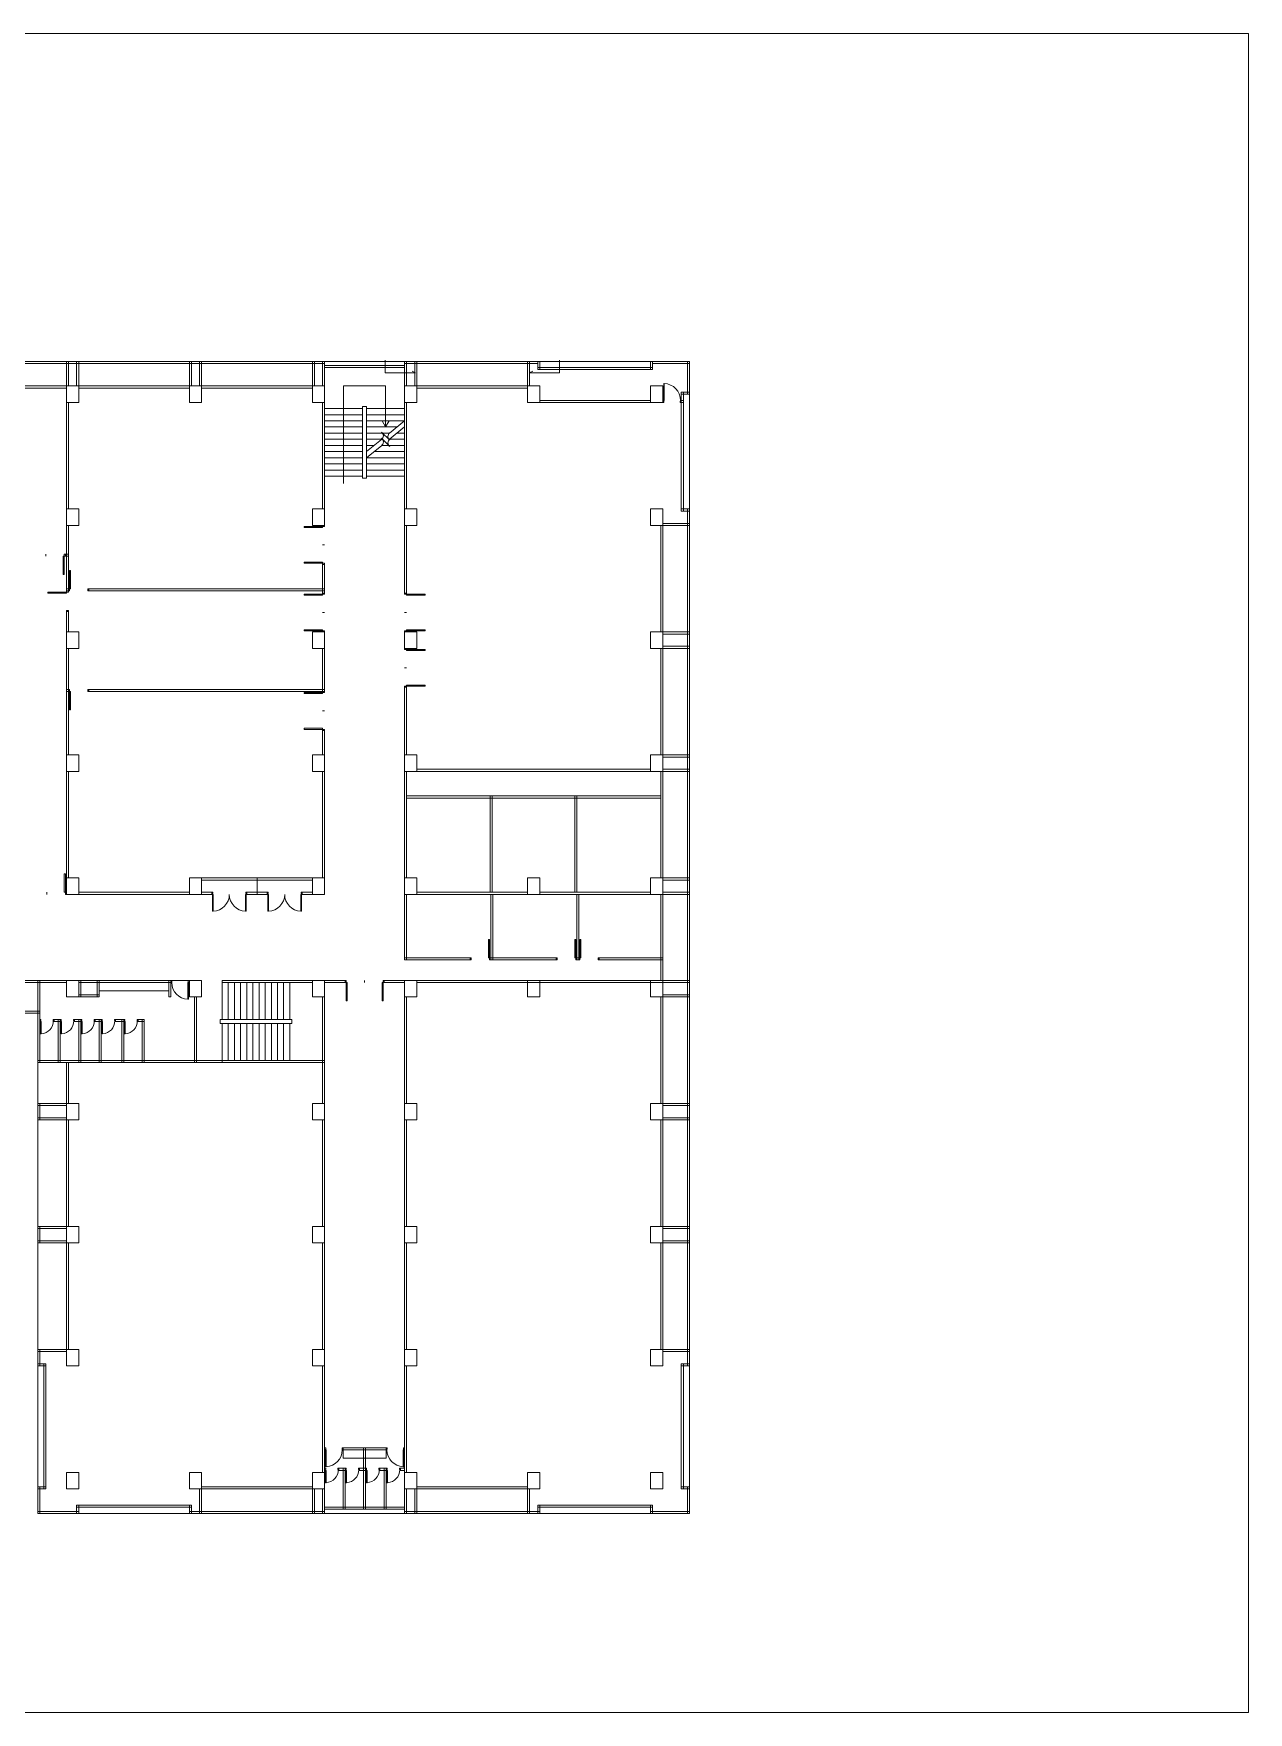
# Model space of a CAD drawing. Header units: metres. Extents: x 452 to 570, y 372 to 454.
# Drawn here: x 511.2 to 570.4, y 372.2 to 454.1 of the extents above; entities that cross this region are included whole.
import ezdxf

# ---------------------------------------------------------------- set-up
doc = ezdxf.new("R2010")
doc.units = ezdxf.units.M
doc.header["$MEASUREMENT"] = 0
doc.layers.add('BODR', color=13, linetype='Continuous')
doc.layers.add('DOOR', color=7, linetype='Continuous')

msp = doc.modelspace()

# ---------------------------------------------------------------- linework, layer by layer
at = {"color": 8, "linetype": 'ByBlock', "lineweight": 5}
for p, q in [((480.851, 438.06), (535.251, 438.06)), ((490.751, 437.96), (525.351, 437.96)), ((512.751, 438.06), (513.351, 438.06)), ((512.751, 436.86), (512.751, 438.06)), ((512.751, 437.96), (513.351, 437.96)), ((512.851, 436.86), (512.851, 438.06)), ((513.251, 436.86), (513.251, 438.06)), ((513.351, 436.86), (513.351, 438.06)), ((518.751, 438.06), (519.351, 438.06)), ((518.751, 436.86), (518.751, 438.06)), ((518.751, 437.96), (519.351, 437.96)), ((518.851, 436.86), (518.851, 438.06)), ((519.251, 436.86), (519.251, 438.06)), ((519.351, 436.86), (519.351, 438.06)), ((524.751, 438.06), (525.351, 438.06)), ((524.751, 436.86), (524.751, 438.06)), ((524.751, 437.96), (525.351, 437.96)), ((524.851, 436.86), (524.851, 438.06)), ((525.251, 436.86), (525.251, 438.06)), ((525.351, 436.86), (525.351, 438.06)), ((525.351, 437.86), (529.251, 437.86)), ((525.351, 437.76), (529.251, 437.76)), ((529.251, 438.06), (529.851, 438.06)), ((529.251, 436.86), (529.251, 438.06)), ((529.251, 437.96), (529.851, 437.96)), ((529.251, 437.96), (535.251, 437.96)), ((529.351, 436.86), (529.351, 438.06)), ((529.751, 436.86), (529.751, 438.06)), ((529.851, 436.86), (529.851, 438.06)), ((543.151, 438.06), (535.251, 438.06)), ((535.251, 436.86), (535.251, 438.06)), ((535.751, 437.96), (535.251, 437.96)), ((535.351, 436.86), (535.351, 438.06)), ((535.751, 437.66), (535.751, 438.06)), ((541.351, 437.76), (535.751, 437.76)), ((541.351, 437.66), (535.751, 437.66)), ((535.851, 437.66), (535.851, 438.06)), ((541.251, 437.66), (541.251, 438.06)), ((541.351, 437.66), (541.351, 438.06)), ((543.151, 437.96), (541.351, 437.96)), ((543.051, 438.06), (543.051, 436.46)), ((543.151, 438.06), (543.151, 430.06)), ((496.751, 436.86), (525.351, 436.86)), ((508.351, 436.76), (512.751, 436.76)), ((512.751, 436.06), (512.751, 436.86)), ((512.751, 436.86), (513.351, 436.86)), ((513.351, 436.86), (513.351, 436.06)), ((513.351, 436.76), (518.751, 436.76)), ((518.751, 436.06), (518.751, 436.86)), ((518.751, 436.86), (519.351, 436.86)), ((519.351, 436.86), (519.351, 436.06)), ((519.351, 436.76), (524.751, 436.76)), ((524.751, 436.06), (524.751, 436.86)), ((524.751, 436.86), (525.351, 436.86)), ((525.351, 436.86), (525.351, 436.06)), ((526.276, 432.102), (526.276, 436.86)), ((526.276, 436.86), (528.326, 436.86)), ((528.326, 434.86), (528.326, 436.86)), ((529.251, 436.86), (535.251, 436.86)), ((529.251, 436.06), (529.251, 436.86)), ((529.251, 436.86), (529.851, 436.86)), ((529.851, 436.86), (529.851, 436.06)), ((529.851, 436.76), (535.251, 436.76)), ((535.251, 436.06), (535.251, 436.86)), ((535.251, 436.86), (535.851, 436.86)), ((535.851, 436.86), (535.851, 436.06)), ((541.251, 436.06), (541.251, 436.86)), ((541.251, 436.86), (541.851, 436.86)), ((541.851, 436.86), (541.851, 436.06)), ((542.751, 436.56), (542.751, 430.76)), ((543.151, 436.56), (542.751, 436.56)), ((542.851, 436.56), (542.851, 430.76)), ((512.751, 430.86), (512.751, 436.06)), ((513.351, 436.06), (512.751, 436.06)), ((512.851, 430.86), (512.851, 436.06)), ((519.351, 436.06), (518.751, 436.06)), ((525.351, 436.06), (524.751, 436.06)), ((525.251, 430.86), (525.251, 436.06)), ((525.351, 430.86), (525.351, 436.06)), ((525.351, 435.76), (527.201, 435.76)), ((527.201, 435.86), (527.401, 435.86)), ((527.201, 432.36), (527.201, 435.86)), ((527.401, 432.36), (527.401, 435.86)), ((527.401, 435.76), (529.251, 435.76)), ((529.251, 436.06), (529.251, 430.86)), ((529.851, 436.06), (529.251, 436.06)), ((529.351, 436.06), (529.351, 430.86)), ((535.851, 436.06), (535.251, 436.06)), ((535.851, 436.16), (541.251, 436.16)), ((535.851, 436.06), (541.851, 436.06)), ((541.851, 436.06), (541.251, 436.06)), ((542.701, 436.06), (542.851, 436.06)), ((542.711, 436.16), (542.851, 436.16)), ((543.151, 436.46), (542.751, 436.46)), ((525.351, 435.46), (527.201, 435.46)), ((525.351, 435.16), (527.201, 435.16)), ((527.401, 435.46), (529.251, 435.46)), ((527.401, 435.16), (529.251, 435.16)), ((528.326, 434.86), (528.154, 435.16)), ((528.326, 434.86), (528.499, 435.16)), ((529.251, 435.16), (528.515, 434.562)), ((525.351, 434.86), (527.201, 434.86)), ((525.351, 434.56), (527.201, 434.56)), ((525.351, 434.26), (527.201, 434.26)), ((527.401, 434.86), (528.881, 434.86)), ((527.401, 434.56), (528.512, 434.56)), ((527.401, 434.26), (528.141, 434.26)), ((528.126, 434.247), (527.401, 433.66)), ((528.126, 434.61), (528.526, 434.21)), ((528.126, 434.61), (528.526, 434.21)), ((528.126, 434.31), (528.526, 433.91)), ((528.126, 434.31), (528.526, 433.91)), ((528.512, 434.26), (529.251, 434.26)), ((529.251, 434.86), (528.515, 434.262)), ((528.881, 434.56), (529.251, 434.56)), ((525.351, 433.96), (527.201, 433.96)), ((525.351, 433.66), (527.201, 433.66)), ((525.351, 433.36), (527.201, 433.36)), ((527.401, 433.96), (527.771, 433.96)), ((528.139, 433.957), (527.401, 433.36)), ((527.401, 433.36), (529.251, 433.36)), ((527.771, 433.66), (529.251, 433.66)), ((528.141, 433.96), (529.251, 433.96)), ((525.351, 433.06), (527.201, 433.06)), ((525.351, 432.76), (527.201, 432.76)), ((525.351, 432.46), (527.201, 432.46)), ((527.401, 433.06), (529.251, 433.06)), ((527.401, 432.76), (529.251, 432.76)), ((527.401, 432.46), (529.251, 432.46)), ((527.201, 432.36), (527.401, 432.36)), ((512.751, 430.06), (512.751, 430.86)), ((512.751, 430.86), (513.351, 430.86)), ((513.351, 430.86), (513.351, 430.06)), ((524.751, 430.06), (524.751, 430.86)), ((524.751, 430.86), (525.351, 430.86)), ((525.351, 430.86), (525.351, 430.06)), ((529.251, 430.06), (529.251, 430.86)), ((529.251, 430.86), (529.851, 430.86)), ((529.851, 430.86), (529.851, 430.06)), ((541.251, 430.06), (541.251, 430.86)), ((541.251, 430.86), (541.851, 430.86)), ((541.851, 430.86), (541.851, 430.06)), ((542.751, 430.86), (543.151, 430.86)), ((543.051, 430.86), (543.051, 430.06)), ((512.751, 426.81), (512.751, 430.06)), ((513.351, 430.06), (512.751, 430.06)), ((512.851, 426.81), (512.851, 430.06)), ((525.251, 430.01), (524.351, 430.01)), ((524.351, 430.01), (524.351, 429.96)), ((525.351, 430.06), (524.751, 430.06)), ((525.251, 430.01), (525.251, 430.06)), ((525.251, 429.96), (525.251, 430.01)), ((525.351, 430.01), (525.351, 430.06)), ((529.251, 430.06), (529.251, 426.71)), ((529.851, 430.06), (529.251, 430.06)), ((529.351, 430.06), (529.351, 426.71)), ((541.851, 430.06), (541.251, 430.06)), ((541.751, 430.06), (541.751, 424.86)), ((541.851, 430.16), (543.151, 430.16)), ((541.851, 430.06), (541.851, 412.06)), ((541.851, 430.06), (543.151, 430.06)), ((542.751, 430.76), (543.151, 430.76)), ((543.051, 389.86), (543.051, 430.16)), ((543.151, 389.86), (543.151, 430.16)), ((524.351, 429.96), (525.251, 429.96)), ((511.751, 428.66), (511.751, 428.56)), ((512.601, 427.66), (512.601, 428.56)), ((512.601, 428.56), (512.651, 428.56)), ((512.651, 428.66), (512.851, 428.66)), ((512.651, 428.56), (512.851, 428.56)), ((512.651, 428.56), (512.651, 427.66)), ((525.351, 429.11), (525.251, 429.11)), ((512.651, 427.66), (512.601, 427.66)), ((512.901, 426.96), (512.901, 427.86)), ((512.901, 427.86), (512.951, 427.86)), ((512.951, 427.86), (512.951, 426.96)), ((524.351, 428.21), (524.351, 428.26)), ((524.351, 428.26), (525.251, 428.26)), ((525.251, 428.21), (524.351, 428.21)), ((525.251, 428.26), (525.251, 428.21)), ((525.251, 426.71), (525.251, 428.21)), ((525.351, 426.71), (525.351, 428.21)), ((512.751, 426.81), (511.851, 426.81)), ((511.851, 426.81), (511.851, 426.76)), ((511.851, 426.76), (512.751, 426.76)), ((512.751, 426.96), (512.901, 426.96)), ((512.751, 426.86), (512.901, 426.86)), ((512.751, 426.76), (512.751, 426.81)), ((512.951, 426.96), (512.901, 426.96)), ((513.801, 426.96), (525.351, 426.96)), ((513.801, 426.86), (513.801, 426.96)), ((513.801, 426.86), (525.351, 426.86)), ((525.251, 426.71), (524.351, 426.71)), ((524.351, 426.71), (524.351, 426.66)), ((525.251, 426.66), (525.251, 426.71)), ((529.351, 426.71), (530.251, 426.71)), ((529.351, 426.66), (529.351, 426.71)), ((530.251, 426.71), (530.251, 426.66)), ((512.751, 424.86), (512.751, 425.91)), ((512.851, 425.91), (512.751, 425.91)), ((512.851, 424.86), (512.851, 425.91)), ((524.351, 426.66), (525.251, 426.66)), ((530.251, 426.66), (529.351, 426.66)), ((525.351, 425.81), (525.251, 425.81)), ((529.251, 425.81), (529.351, 425.81)), ((512.751, 424.06), (512.751, 424.86)), ((512.751, 424.86), (513.351, 424.86)), ((513.351, 424.86), (513.351, 424.06)), ((524.351, 424.91), (524.351, 424.96)), ((524.351, 424.96), (525.251, 424.96)), ((525.251, 424.91), (524.351, 424.91)), ((524.751, 424.06), (524.751, 424.86)), ((524.751, 424.86), (525.351, 424.86)), ((525.251, 424.96), (525.251, 424.91)), ((525.251, 424.86), (525.251, 424.91)), ((525.351, 424.86), (525.351, 424.91)), ((525.351, 424.86), (525.351, 424.06)), ((529.251, 424.91), (529.251, 424.86)), ((529.251, 424.06), (529.251, 424.86)), ((529.251, 424.86), (529.851, 424.86)), ((530.251, 424.96), (529.351, 424.96)), ((529.351, 424.96), (529.351, 424.91)), ((529.351, 424.91), (529.351, 424.86)), ((529.351, 424.91), (530.251, 424.91)), ((529.851, 424.86), (529.851, 424.06)), ((530.251, 424.91), (530.251, 424.96)), ((541.251, 424.06), (541.251, 424.86)), ((541.251, 424.86), (541.851, 424.86)), ((541.751, 424.86), (543.151, 424.86)), ((541.851, 424.86), (541.851, 424.06)), ((541.851, 424.76), (543.151, 424.76)), ((543.051, 424.86), (543.051, 424.06)), ((543.151, 424.86), (543.151, 424.06)), ((512.751, 418.86), (512.751, 424.06)), ((513.351, 424.06), (512.751, 424.06)), ((512.851, 418.86), (512.851, 424.06)), ((525.351, 424.06), (524.751, 424.06)), ((525.251, 421.91), (525.251, 424.06)), ((525.351, 421.91), (525.351, 424.06)), ((529.251, 424.06), (529.251, 424.01)), ((529.851, 424.06), (529.251, 424.06)), ((529.351, 424.06), (529.351, 424.01)), ((529.351, 424.01), (530.251, 424.01)), ((529.351, 423.96), (529.351, 424.01)), ((530.251, 423.96), (529.351, 423.96)), ((530.251, 424.01), (530.251, 423.96)), ((541.851, 424.06), (541.251, 424.06)), ((541.751, 424.06), (541.751, 418.86)), ((541.751, 424.06), (543.151, 424.06)), ((541.851, 424.16), (543.151, 424.16)), ((529.251, 423.11), (529.351, 423.11)), ((512.901, 422.06), (512.751, 422.06)), ((512.901, 421.96), (512.751, 421.96)), ((512.901, 421.96), (512.901, 421.06)), ((512.951, 421.96), (512.901, 421.96)), ((512.951, 421.06), (512.951, 421.96)), ((525.351, 422.06), (513.801, 422.06)), ((513.801, 422.06), (513.801, 421.96)), ((525.351, 421.96), (513.801, 421.96)), ((525.251, 421.91), (524.351, 421.91)), ((524.351, 421.91), (524.351, 421.86)), ((524.351, 421.86), (525.251, 421.86)), ((525.251, 421.86), (525.251, 421.91)), ((529.251, 422.21), (529.251, 418.86)), ((530.251, 422.26), (529.351, 422.26)), ((529.351, 422.26), (529.351, 422.21)), ((529.351, 422.21), (529.351, 418.86)), ((529.351, 422.21), (530.251, 422.21)), ((530.251, 422.21), (530.251, 422.26)), ((512.901, 421.06), (512.951, 421.06)), ((525.351, 421.01), (525.251, 421.01)), ((524.351, 420.11), (524.351, 420.16)), ((524.351, 420.16), (525.251, 420.16)), ((525.251, 420.16), (525.251, 420.11)), ((525.251, 420.11), (524.351, 420.11)), ((525.251, 418.86), (525.251, 420.11)), ((525.351, 418.86), (525.351, 420.11)), ((512.751, 418.06), (512.751, 418.86)), ((512.751, 418.86), (513.351, 418.86)), ((513.351, 418.86), (513.351, 418.06)), ((524.751, 418.06), (524.751, 418.86)), ((524.751, 418.86), (525.351, 418.86)), ((525.351, 418.86), (525.351, 418.06)), ((529.251, 418.06), (529.251, 418.86)), ((529.251, 418.86), (529.851, 418.86)), ((529.851, 418.86), (529.851, 418.06)), ((541.251, 418.06), (541.251, 418.86)), ((541.251, 418.86), (541.851, 418.86)), ((541.751, 418.86), (543.151, 418.86)), ((541.851, 418.86), (541.851, 418.06)), ((541.851, 418.76), (543.151, 418.76)), ((543.051, 418.86), (543.051, 418.06)), ((543.151, 418.86), (543.151, 418.06)), ((512.751, 412.86), (512.751, 418.06)), ((513.351, 418.06), (512.751, 418.06)), ((512.851, 412.86), (512.851, 418.06)), ((525.351, 418.06), (524.751, 418.06)), ((525.251, 412.86), (525.251, 418.06)), ((525.351, 412.86), (525.351, 418.06)), ((529.251, 418.06), (529.251, 412.86)), ((529.851, 418.06), (529.251, 418.06)), ((529.351, 418.06), (529.351, 412.86)), ((541.851, 418.06), (541.251, 418.06)), ((541.751, 418.06), (541.751, 412.86)), ((541.751, 418.06), (543.151, 418.06)), ((541.851, 418.16), (543.151, 418.16)), ((533.431, 416.86), (533.431, 412.16)), ((533.531, 416.86), (533.531, 412.16)), ((537.561, 416.86), (537.561, 412.16)), ((537.661, 416.86), (537.661, 412.16)), ((512.701, 413.06), (512.651, 413.06)), ((512.651, 413.06), (512.651, 412.16)), ((512.701, 412.16), (512.701, 413.06)), ((512.751, 412.06), (512.751, 412.86)), ((512.751, 412.86), (513.351, 412.86)), ((513.351, 412.86), (513.351, 412.06)), ((525.351, 412.86), (518.751, 412.86)), ((518.751, 412.06), (518.751, 412.86)), ((518.751, 412.86), (519.351, 412.86)), ((519.351, 412.86), (519.351, 412.06)), ((522.051, 412.86), (522.051, 412.06)), ((524.751, 412.06), (524.751, 412.86)), ((524.751, 412.86), (525.351, 412.86)), ((525.351, 412.86), (525.351, 412.06)), ((529.251, 412.06), (529.251, 412.86)), ((529.251, 412.86), (529.851, 412.86)), ((529.851, 412.86), (529.851, 412.06)), ((535.251, 412.06), (535.251, 412.86)), ((535.251, 412.86), (535.851, 412.86)), ((535.851, 412.86), (535.851, 412.06)), ((541.251, 412.06), (541.251, 412.86)), ((541.251, 412.86), (541.851, 412.86)), ((541.751, 412.86), (543.151, 412.86)), ((541.851, 412.86), (541.851, 412.06)), ((543.051, 412.86), (543.051, 412.06)), ((543.151, 412.86), (543.151, 412.06)), ((511.801, 412.06), (511.801, 412.16)), ((512.651, 412.16), (512.701, 412.16)), ((512.751, 412.16), (512.701, 412.16)), ((512.751, 412.06), (512.701, 412.06)), ((513.351, 412.06), (512.751, 412.06)), ((518.751, 412.16), (513.351, 412.16)), ((518.751, 412.06), (513.351, 412.06)), ((518.751, 412.06), (519.881, 412.06)), ((519.351, 412.06), (518.751, 412.06)), ((524.751, 412.76), (519.351, 412.76)), ((519.351, 412.16), (519.891, 412.16)), ((521.511, 412.16), (522.591, 412.16)), ((521.521, 412.06), (522.581, 412.06)), ((524.211, 412.16), (524.751, 412.16)), ((524.221, 412.06), (525.351, 412.06)), ((525.351, 412.06), (524.751, 412.06)), ((529.251, 412.06), (541.851, 412.06)), ((529.251, 412.06), (529.251, 408.86)), ((529.851, 412.06), (529.251, 412.06)), ((529.351, 412.06), (529.351, 408.86)), ((529.851, 412.16), (535.251, 412.16)), ((533.451, 408.86), (533.451, 412.06)), ((533.551, 408.86), (533.551, 412.06)), ((535.851, 412.06), (535.251, 412.06)), ((535.851, 412.16), (541.251, 412.16)), ((537.651, 408.86), (537.651, 412.06)), ((537.751, 408.86), (537.751, 412.06)), ((541.851, 412.06), (541.251, 412.06)), ((541.751, 407.86), (541.751, 412.06)), ((541.751, 412.06), (543.151, 412.06)), ((541.851, 412.76), (543.151, 412.76)), ((541.851, 412.16), (543.151, 412.16)), ((541.851, 407.86), (541.851, 412.06)), ((533.401, 409.86), (533.351, 409.86)), ((533.351, 409.86), (533.351, 408.96)), ((533.401, 408.96), (533.401, 409.86)), ((537.601, 409.86), (537.551, 409.86)), ((537.551, 409.86), (537.551, 408.96)), ((537.601, 408.96), (537.601, 409.86)), ((537.801, 408.96), (537.801, 409.86)), ((537.801, 409.86), (537.851, 409.86)), ((537.851, 409.86), (537.851, 408.96)), ((529.251, 408.96), (532.501, 408.96)), ((529.251, 408.86), (532.501, 408.86)), ((532.501, 408.86), (532.501, 408.96)), ((533.351, 408.96), (533.401, 408.96)), ((533.401, 408.96), (536.701, 408.96)), ((533.401, 408.86), (536.701, 408.86)), ((536.701, 408.86), (536.701, 408.96)), ((537.551, 408.96), (537.601, 408.96)), ((537.601, 408.96), (537.801, 408.96)), ((537.601, 408.86), (537.801, 408.86)), ((537.851, 408.96), (537.801, 408.96)), ((538.701, 408.96), (541.851, 408.96)), ((538.701, 408.86), (538.701, 408.96)), ((538.701, 408.86), (541.851, 408.86)), ((512.751, 407.86), (508.351, 407.86)), ((512.751, 407.76), (508.351, 407.76)), ((511.351, 403.86), (511.351, 407.86)), ((511.451, 403.86), (511.451, 407.86)), ((512.751, 407.06), (512.751, 407.86)), ((512.751, 407.86), (513.351, 407.86)), ((513.351, 407.06), (512.751, 407.06)), ((513.351, 407.06), (513.351, 407.86)), ((513.351, 407.86), (518.681, 407.86)), ((513.351, 407.86), (513.351, 407.06)), ((513.351, 407.76), (517.891, 407.76)), ((514.351, 407.16), (513.351, 407.16)), ((513.351, 407.06), (514.351, 407.06)), ((513.451, 407.06), (513.451, 407.86)), ((514.251, 407.86), (514.251, 407.06)), ((514.351, 407.86), (514.351, 407.06)), ((514.351, 407.36), (517.751, 407.36)), ((517.751, 407.06), (517.751, 407.86)), ((517.851, 407.06), (517.751, 407.06)), ((517.851, 407.76), (517.851, 407.06)), ((518.701, 407.86), (519.351, 407.86)), ((518.711, 407.76), (518.751, 407.76)), ((518.751, 407.06), (518.751, 407.86)), ((518.751, 407.86), (519.351, 407.86)), ((519.351, 407.06), (518.751, 407.06)), ((519.001, 407.06), (519.001, 403.86)), ((519.101, 407.06), (519.101, 403.86)), ((519.351, 407.86), (519.351, 407.06)), ((520.351, 407.86), (526.351, 407.86)), ((520.351, 405.96), (520.351, 407.86)), ((520.351, 407.76), (524.751, 407.76)), ((520.651, 405.96), (520.651, 407.76)), ((520.951, 405.96), (520.951, 407.76)), ((521.251, 405.96), (521.251, 407.76)), ((521.551, 405.96), (521.551, 407.76)), ((521.851, 405.96), (521.851, 407.76)), ((522.151, 405.96), (522.151, 407.76)), ((522.451, 405.96), (522.451, 407.76)), ((522.751, 405.96), (522.751, 407.76)), ((523.051, 405.96), (523.051, 407.76)), ((523.351, 405.96), (523.351, 407.76)), ((523.651, 405.96), (523.651, 407.76)), ((524.751, 407.06), (524.751, 407.86)), ((524.751, 407.86), (525.351, 407.86)), ((525.351, 407.06), (524.751, 407.06)), ((525.251, 401.86), (525.251, 407.06)), ((525.351, 401.86), (525.351, 407.86)), ((525.351, 407.86), (525.351, 407.06)), ((525.351, 407.76), (526.351, 407.76)), ((526.401, 407.76), (526.401, 406.86)), ((526.451, 407.76), (526.401, 407.76)), ((526.451, 406.86), (526.451, 407.76)), ((527.301, 407.76), (527.301, 407.86)), ((527.301, 407.86), (527.301, 407.76)), ((528.151, 406.86), (528.151, 407.76)), ((528.151, 407.76), (528.201, 407.76)), ((528.201, 407.76), (528.201, 406.86)), ((528.251, 407.86), (541.851, 407.86)), ((528.251, 407.76), (529.251, 407.76)), ((529.251, 407.06), (529.251, 407.86)), ((529.251, 407.86), (529.851, 407.86)), ((529.251, 407.06), (529.251, 401.86)), ((529.851, 407.06), (529.251, 407.06)), ((529.351, 407.06), (529.351, 401.86)), ((529.851, 407.86), (529.851, 407.06)), ((529.851, 407.76), (541.851, 407.76)), ((535.251, 407.06), (535.251, 407.86)), ((535.251, 407.86), (535.851, 407.86)), ((535.851, 407.06), (535.251, 407.06)), ((535.851, 407.86), (535.851, 407.06)), ((541.251, 407.06), (541.251, 407.86)), ((541.251, 407.86), (541.851, 407.86)), ((541.851, 407.06), (541.251, 407.06)), ((541.751, 407.86), (543.151, 407.86)), ((541.751, 407.06), (541.751, 401.86)), ((541.751, 407.06), (543.151, 407.06)), ((541.851, 407.86), (541.851, 389.06)), ((541.851, 407.86), (541.851, 407.06)), ((541.851, 407.76), (543.151, 407.76)), ((541.851, 407.16), (543.151, 407.16)), ((543.051, 407.86), (543.051, 407.06)), ((543.151, 407.86), (543.151, 407.06)), ((511.451, 406.36), (504.651, 406.36)), ((511.451, 406.26), (504.651, 406.26)), ((526.401, 406.86), (526.451, 406.86)), ((528.201, 406.86), (528.151, 406.86)), ((511.451, 403.86), (511.451, 405.96)), ((512.101, 405.96), (512.501, 405.96)), ((512.111, 405.86), (512.491, 405.86)), ((512.351, 405.96), (512.501, 405.96)), ((512.351, 403.86), (512.351, 405.96)), ((512.351, 405.86), (512.491, 405.86)), ((512.451, 403.86), (512.451, 405.96)), ((513.101, 405.96), (513.501, 405.96)), ((513.111, 405.86), (513.491, 405.86)), ((513.351, 405.96), (513.501, 405.96)), ((513.351, 403.86), (513.351, 405.96)), ((513.351, 405.86), (513.491, 405.86)), ((513.451, 403.86), (513.451, 405.96)), ((514.101, 405.96), (514.501, 405.96)), ((514.111, 405.86), (514.491, 405.86)), ((514.351, 405.96), (514.351, 403.86)), ((514.451, 405.96), (514.451, 403.86)), ((515.101, 405.96), (515.601, 405.96)), ((515.111, 405.86), (515.591, 405.86)), ((515.451, 405.96), (515.451, 403.86)), ((515.551, 405.96), (515.551, 403.86)), ((516.201, 405.96), (516.551, 405.96)), ((516.211, 405.86), (516.551, 405.86)), ((516.451, 405.96), (516.451, 403.86)), ((516.551, 405.96), (516.551, 403.86)), ((520.251, 405.76), (520.251, 405.96)), ((523.751, 405.96), (520.251, 405.96)), ((523.751, 405.76), (520.251, 405.76)), ((520.351, 403.86), (520.351, 405.76)), ((520.651, 403.96), (520.651, 405.76)), ((520.951, 403.96), (520.951, 405.76)), ((521.251, 403.96), (521.251, 405.76)), ((521.551, 403.96), (521.551, 405.76)), ((521.851, 403.96), (521.851, 405.76)), ((522.151, 403.96), (522.151, 405.76)), ((522.451, 403.96), (522.451, 405.76)), ((522.751, 403.96), (522.751, 405.76)), ((523.051, 403.96), (523.051, 405.76)), ((523.351, 403.96), (523.351, 405.76)), ((523.651, 403.96), (523.651, 405.76)), ((523.751, 405.76), (523.751, 405.96)), ((511.351, 403.96), (512.751, 403.96)), ((511.351, 403.86), (512.751, 403.86)), ((511.351, 389.86), (511.351, 403.86)), ((512.751, 403.96), (525.351, 403.96)), ((512.751, 403.86), (525.351, 403.86)), ((512.751, 389.86), (512.751, 403.86)), ((512.851, 401.86), (512.851, 403.86)), ((512.751, 401.86), (511.351, 401.86)), ((511.351, 401.06), (511.351, 401.86)), ((511.351, 401.76), (512.751, 401.76)), ((511.451, 401.06), (511.451, 401.86)), ((512.751, 401.06), (512.751, 401.86)), ((512.751, 401.86), (513.351, 401.86)), ((513.351, 401.86), (513.351, 401.06)), ((524.751, 401.06), (524.751, 401.86)), ((524.751, 401.86), (525.351, 401.86)), ((525.351, 401.86), (525.351, 401.06)), ((529.251, 401.06), (529.251, 401.86)), ((529.251, 401.86), (529.851, 401.86)), ((529.851, 401.86), (529.851, 401.06)), ((541.251, 401.06), (541.251, 401.86)), ((541.251, 401.86), (541.851, 401.86)), ((541.751, 401.86), (543.151, 401.86)), ((541.851, 401.86), (541.851, 401.06)), ((541.851, 401.76), (543.151, 401.76)), ((543.051, 401.86), (543.051, 401.06)), ((543.151, 401.86), (543.151, 401.06)), ((512.751, 401.16), (511.351, 401.16)), ((512.751, 401.06), (511.351, 401.06)), ((513.351, 401.06), (512.751, 401.06)), ((512.851, 395.86), (512.851, 401.06)), ((525.351, 401.06), (524.751, 401.06)), ((525.251, 401.06), (525.251, 395.86)), ((525.351, 401.06), (525.351, 395.86)), ((529.251, 401.06), (529.251, 395.86)), ((529.851, 401.06), (529.251, 401.06)), ((529.351, 401.06), (529.351, 395.86)), ((541.851, 401.06), (541.251, 401.06)), ((541.751, 401.06), (541.751, 395.86)), ((541.751, 401.06), (543.151, 401.06)), ((541.851, 401.16), (543.151, 401.16)), ((512.751, 395.86), (511.351, 395.86)), ((511.351, 395.06), (511.351, 395.86)), ((511.351, 395.76), (512.751, 395.76)), ((511.451, 395.06), (511.451, 395.86)), ((512.751, 395.06), (512.751, 395.86)), ((512.751, 395.86), (513.351, 395.86)), ((513.351, 395.86), (513.351, 395.06)), ((524.751, 395.06), (524.751, 395.86)), ((524.751, 395.86), (525.351, 395.86)), ((525.351, 395.86), (525.351, 395.06)), ((529.251, 395.06), (529.251, 395.86)), ((529.251, 395.86), (529.851, 395.86)), ((529.851, 395.86), (529.851, 395.06)), ((541.251, 395.06), (541.251, 395.86)), ((541.251, 395.86), (541.851, 395.86)), ((541.751, 395.86), (543.151, 395.86)), ((541.851, 395.86), (541.851, 395.06)), ((541.851, 395.76), (543.151, 395.76)), ((543.051, 395.86), (543.051, 395.06)), ((543.151, 395.86), (543.151, 395.06)), ((512.751, 395.16), (511.351, 395.16)), ((512.751, 395.06), (511.351, 395.06)), ((513.351, 395.06), (512.751, 395.06)), ((512.851, 389.86), (512.851, 395.06)), ((525.351, 395.06), (524.751, 395.06)), ((525.251, 395.06), (525.251, 389.86)), ((525.351, 395.06), (525.351, 389.86)), ((529.251, 395.06), (529.251, 389.86)), ((529.851, 395.06), (529.251, 395.06)), ((529.351, 395.06), (529.351, 389.86)), ((541.851, 395.06), (541.251, 395.06)), ((541.751, 395.06), (541.751, 389.86)), ((541.751, 395.06), (543.151, 395.06)), ((541.851, 395.16), (543.151, 395.16)), ((541.851, 395.06), (543.151, 395.06)), ((511.351, 389.86), (511.351, 381.86)), ((511.351, 389.86), (512.951, 389.86)), ((511.451, 389.86), (511.451, 389.06)), ((512.751, 389.06), (512.751, 389.86)), ((512.751, 389.86), (513.351, 389.86)), ((513.351, 389.86), (513.351, 389.06)), ((524.751, 389.06), (524.751, 389.86)), ((524.751, 389.86), (525.351, 389.86)), ((525.351, 389.86), (525.351, 389.06)), ((529.251, 389.06), (529.251, 389.86)), ((529.251, 389.86), (529.851, 389.86)), ((529.851, 389.86), (529.851, 389.06)), ((541.251, 389.06), (541.251, 389.86)), ((541.251, 389.86), (541.851, 389.86)), ((543.151, 389.86), (541.851, 389.86)), ((541.851, 389.86), (541.851, 389.06)), ((543.051, 389.86), (543.051, 389.06)), ((543.151, 389.86), (543.151, 381.86)), ((511.351, 389.76), (512.751, 389.76)), ((511.751, 389.16), (511.351, 389.16)), ((511.751, 389.06), (511.351, 389.06)), ((511.651, 389.16), (511.651, 383.06)), ((511.751, 389.16), (511.751, 383.06)), ((513.351, 389.06), (512.751, 389.06)), ((525.351, 389.06), (524.751, 389.06)), ((525.251, 389.06), (525.251, 383.86)), ((525.351, 389.06), (525.351, 383.86)), ((529.251, 389.06), (529.251, 383.86)), ((529.851, 389.06), (529.251, 389.06)), ((529.351, 389.06), (529.351, 383.86)), ((541.851, 389.06), (541.251, 389.06)), ((543.151, 389.76), (541.851, 389.76)), ((542.751, 389.16), (542.751, 383.06)), ((542.751, 389.16), (543.151, 389.16)), ((542.751, 389.06), (543.151, 389.06)), ((542.851, 389.16), (542.851, 383.06)), ((528.401, 385.06), (526.201, 385.06)), ((528.391, 384.96), (526.211, 384.96)), ((526.251, 385.06), (526.251, 384.56)), ((527.251, 385.06), (527.251, 382.06)), ((527.351, 385.06), (527.351, 382.06)), ((528.351, 385.06), (528.351, 384.56)), ((528.351, 384.56), (526.251, 384.56)), ((512.751, 383.06), (512.751, 383.86)), ((512.751, 383.86), (513.351, 383.86)), ((513.351, 383.86), (513.351, 383.06)), ((518.751, 383.06), (518.751, 383.86)), ((518.751, 383.86), (519.351, 383.86)), ((519.351, 383.86), (519.351, 383.06)), ((524.751, 383.06), (524.751, 383.86)), ((524.751, 383.86), (525.351, 383.86)), ((525.351, 383.86), (525.351, 383.06)), ((526.401, 384.06), (526.001, 384.06)), ((526.391, 383.96), (526.011, 383.96)), ((526.251, 382.06), (526.251, 384.06)), ((526.351, 382.06), (526.351, 384.06)), ((527.401, 384.06), (527.001, 384.06)), ((527.391, 383.96), (527.011, 383.96)), ((528.401, 384.06), (528.001, 384.06)), ((528.391, 383.96), (528.011, 383.96)), ((528.251, 382.06), (528.251, 384.06)), ((528.351, 382.06), (528.351, 384.06)), ((529.251, 384.06), (529.001, 384.06)), ((529.251, 383.96), (529.011, 383.96)), ((529.251, 383.06), (529.251, 383.86)), ((529.251, 383.86), (529.851, 383.86)), ((529.851, 383.86), (529.851, 383.06)), ((535.251, 383.06), (535.251, 383.86)), ((535.251, 383.86), (535.851, 383.86)), ((535.851, 383.86), (535.851, 383.06)), ((541.251, 383.06), (541.251, 383.86)), ((541.251, 383.86), (541.851, 383.86)), ((541.851, 383.86), (541.851, 383.06)), ((511.751, 383.16), (511.351, 383.16)), ((511.751, 383.06), (511.351, 383.06)), ((511.451, 383.16), (511.451, 381.86)), ((513.351, 383.06), (512.751, 383.06)), ((518.751, 383.06), (524.751, 383.06)), ((519.351, 383.06), (518.751, 383.06)), ((519.251, 383.06), (519.251, 381.86)), ((519.351, 383.16), (524.751, 383.16)), ((519.351, 383.06), (519.351, 381.86)), ((524.751, 383.06), (524.751, 381.86)), ((525.351, 383.06), (524.751, 383.06)), ((524.851, 383.06), (524.851, 381.86)), ((525.251, 383.06), (525.251, 381.86)), ((525.351, 383.06), (525.351, 381.86)), ((529.251, 383.06), (529.251, 381.86)), ((529.851, 383.06), (529.251, 383.06)), ((529.351, 383.06), (529.351, 381.86)), ((529.751, 383.06), (529.751, 381.86)), ((529.851, 383.16), (535.251, 383.16)), ((529.851, 383.06), (535.251, 383.06)), ((529.851, 383.06), (529.851, 381.86)), ((535.251, 383.06), (535.251, 381.86)), ((535.851, 383.06), (535.251, 383.06)), ((535.351, 383.06), (535.351, 381.86)), ((541.851, 383.06), (541.251, 383.06)), ((542.751, 383.16), (543.151, 383.16)), ((542.751, 383.06), (543.151, 383.06)), ((543.051, 383.16), (543.051, 381.86)), ((513.351, 381.96), (511.351, 381.96)), ((511.351, 381.96), (513.351, 381.96)), ((519.351, 381.86), (511.351, 381.86)), ((511.351, 381.86), (535.251, 381.86)), ((518.851, 382.26), (513.251, 382.26)), ((513.251, 382.26), (513.251, 381.86)), ((518.851, 382.16), (513.251, 382.16)), ((513.351, 382.26), (513.351, 381.86)), ((518.751, 382.26), (518.751, 381.86)), ((519.351, 381.96), (518.751, 381.96)), ((518.751, 381.96), (525.351, 381.96)), ((518.851, 382.26), (518.851, 381.86)), ((525.351, 381.96), (524.751, 381.96)), ((525.351, 381.86), (524.751, 381.86)), ((525.351, 382.16), (529.251, 382.16)), ((529.251, 382.16), (525.351, 382.16)), ((525.351, 382.06), (529.251, 382.06)), ((529.251, 382.06), (525.351, 382.06)), ((525.351, 381.86), (529.251, 381.86)), ((529.851, 381.96), (529.251, 381.96)), ((529.251, 381.96), (535.251, 381.96)), ((529.851, 381.86), (529.251, 381.86)), ((535.251, 381.96), (535.851, 381.96)), ((535.251, 381.86), (543.151, 381.86)), ((535.751, 382.26), (541.351, 382.26)), ((535.751, 382.26), (535.751, 381.86)), ((535.751, 382.16), (541.351, 382.16)), ((535.851, 382.26), (535.851, 381.86)), ((541.251, 382.26), (541.251, 381.86)), ((541.251, 381.96), (543.151, 381.96)), ((541.351, 382.26), (541.351, 381.86))]:
    msp.add_line(p, q, dxfattribs=at)
at = {"color": 1, "lineweight": 5}
for points in [[(529.613, 437.585), (529.789, 437.509), (528.302, 437.509), (528.302, 438.12)], [(535.503, 437.585), (535.327, 437.509), (536.814, 437.509), (536.814, 438.12)]]:
    msp.add_lwpolyline(points, dxfattribs=at)
at = {"color": 8, "linetype": 'ByBlock', "lineweight": 5}
for points in [[(525.251, 430.06), (525.251, 430.01), (525.351, 430.01), (525.351, 430.06)], [(512.701, 428.56), (512.651, 428.56), (512.651, 428.66), (512.701, 428.66)], [(525.251, 428.16), (525.251, 428.21), (525.351, 428.21), (525.351, 428.16)], [(512.751, 426.86), (512.751, 426.81), (512.851, 426.81), (512.851, 426.86)], [(512.851, 426.96), (512.901, 426.96), (512.901, 426.86), (512.851, 426.86)], [(513.851, 426.96), (513.801, 426.96), (513.801, 426.86), (513.851, 426.86)], [(525.251, 426.76), (525.251, 426.71), (525.351, 426.71), (525.351, 426.76)], [(529.351, 426.76), (529.351, 426.71), (529.251, 426.71), (529.251, 426.76)], [(512.751, 425.86), (512.751, 425.91), (512.851, 425.91), (512.851, 425.86)], [(525.251, 424.86), (525.251, 424.91), (525.351, 424.91), (525.351, 424.86)], [(529.351, 424.86), (529.351, 424.91), (529.251, 424.91), (529.251, 424.86)], [(529.351, 424.06), (529.351, 424.01), (529.251, 424.01), (529.251, 424.06)], [(512.851, 421.96), (512.901, 421.96), (512.901, 422.06), (512.851, 422.06)], [(513.851, 421.96), (513.801, 421.96), (513.801, 422.06), (513.851, 422.06)], [(525.251, 421.96), (525.251, 421.91), (525.351, 421.91), (525.351, 421.96)], [(529.351, 422.16), (529.351, 422.21), (529.251, 422.21), (529.251, 422.16)], [(525.251, 420.06), (525.251, 420.11), (525.351, 420.11), (525.351, 420.06)], [(512.751, 412.16), (512.701, 412.16), (512.701, 412.06), (512.751, 412.06)], [(532.451, 408.96), (532.501, 408.96), (532.501, 408.86), (532.451, 408.86)], [(533.451, 408.96), (533.401, 408.96), (533.401, 408.86), (533.451, 408.86)], [(536.651, 408.96), (536.701, 408.96), (536.701, 408.86), (536.651, 408.86)], [(537.651, 408.96), (537.601, 408.96), (537.601, 408.86), (537.651, 408.86)], [(537.751, 408.96), (537.801, 408.96), (537.801, 408.86), (537.751, 408.86)], [(538.751, 408.96), (538.701, 408.96), (538.701, 408.86), (538.751, 408.86)], [(526.351, 407.76), (526.401, 407.76), (526.401, 407.86), (526.351, 407.86)], [(528.251, 407.76), (528.201, 407.76), (528.201, 407.86), (528.251, 407.86)], [(511.491, 405.26), (511.521, 405.26), (511.521, 405.86), (511.491, 405.86)], [(512.491, 405.26), (512.521, 405.26), (512.521, 405.86), (512.491, 405.86)], [(513.491, 405.26), (513.521, 405.26), (513.521, 405.86), (513.491, 405.86)], [(514.491, 405.26), (514.521, 405.26), (514.521, 405.86), (514.491, 405.86)], [(515.591, 405.26), (515.621, 405.26), (515.621, 405.86), (515.591, 405.86)], [(525.391, 383.36), (525.421, 383.36), (525.421, 383.96), (525.391, 383.96)], [(526.391, 383.36), (526.421, 383.36), (526.421, 383.96), (526.391, 383.96)], [(527.391, 383.36), (527.421, 383.36), (527.421, 383.96), (527.391, 383.96)], [(528.391, 383.36), (528.421, 383.36), (528.421, 383.96), (528.391, 383.96)]]:
    msp.add_lwpolyline(points, close=True, dxfattribs=at)
at = {"color": 8, "lineweight": 5}
for points in [[(529.851, 418.16), (541.251, 418.16)], [(529.851, 418.06), (541.251, 418.06)], [(529.351, 416.86), (541.751, 416.86)], [(529.351, 416.76), (541.751, 416.76)]]:
    msp.add_lwpolyline(points, dxfattribs=at)
at = {"color": 8, "linetype": 'ByBlock', "lineweight": 5}
for centre, radius, start, end in [((527.99, 434.429), 0.227, 307.04267, 52.95733), ((527.99, 434.129), 0.227, 307.04267, 52.95733), ((528.663, 434.391), 0.227, 127.13903, 232.86097), ((528.663, 434.091), 0.227, 127.13903, 232.86097), ((511.491, 405.88), 0.621, 272.80928, 1.84635), ((512.491, 405.88), 0.621, 272.80928, 1.84635), ((513.491, 405.88), 0.621, 272.80928, 1.84635), ((514.491, 405.88), 0.621, 272.80928, 1.84635), ((515.591, 405.88), 0.621, 272.80928, 1.84635), ((525.391, 383.98), 0.621, 272.80928, 1.84635), ((526.391, 383.98), 0.621, 272.80928, 1.84635), ((527.391, 383.98), 0.621, 272.80928, 1.84635), ((528.391, 383.98), 0.621, 272.80928, 1.84635)]:
    msp.add_arc(centre, radius, start, end, dxfattribs=at)
at = {"layer": 'BODR', "color": 8, "linetype": 'ByBlock', "lineweight": 5}
msp.add_lwpolyline([(451.617, 372.152), (570.417, 372.152), (570.417, 454.052), (451.617, 454.052)], close=True, dxfattribs=at)
at = {"layer": 'DOOR', "color": 8, "linetype": 'ByBlock', "lineweight": 5}
for points in [[(541.891, 436.98), (541.921, 436.98), (541.921, 436.16), (541.891, 436.16)], [(541.891, 436.16), (541.851, 436.16), (541.851, 436.06), (541.901, 436.06), (541.901, 436.12), (541.891, 436.12)], [(542.701, 436.11), (542.701, 436.12), (542.711, 436.12), (542.711, 436.16), (542.751, 436.16), (542.751, 436.06), (542.701, 436.06), (542.701, 436.12)], [(519.881, 412.06), (519.841, 412.06), (519.841, 412.16), (519.891, 412.16), (519.891, 412.1), (519.881, 412.1)], [(519.881, 411.24), (519.911, 411.24), (519.911, 412.06), (519.881, 412.06)], [(521.521, 411.24), (521.491, 411.24), (521.491, 412.06), (521.521, 412.06)], [(521.521, 412.06), (521.561, 412.06), (521.561, 412.16), (521.511, 412.16), (521.511, 412.1), (521.521, 412.1)], [(522.581, 412.06), (522.541, 412.06), (522.541, 412.16), (522.591, 412.16), (522.591, 412.1), (522.581, 412.1)], [(522.581, 411.24), (522.611, 411.24), (522.611, 412.06), (522.581, 412.06)], [(524.221, 411.24), (524.191, 411.24), (524.191, 412.06), (524.221, 412.06)], [(524.221, 412.06), (524.261, 412.06), (524.261, 412.16), (524.211, 412.16), (524.211, 412.1), (524.221, 412.1)], [(517.901, 407.81), (517.901, 407.8), (517.891, 407.8), (517.891, 407.76), (517.851, 407.76), (517.851, 407.86), (517.901, 407.86), (517.901, 407.8)], [(518.711, 406.94), (518.681, 406.94), (518.681, 407.76), (518.711, 407.76)], [(518.711, 407.76), (518.751, 407.76), (518.751, 407.86), (518.701, 407.86), (518.701, 407.8), (518.711, 407.8)], [(511.491, 405.86), (511.451, 405.86), (511.451, 405.96), (511.501, 405.96), (511.501, 405.9), (511.491, 405.9)], [(512.101, 405.91), (512.101, 405.9), (512.111, 405.9), (512.111, 405.86), (512.151, 405.86), (512.151, 405.96), (512.101, 405.96), (512.101, 405.9)], [(512.491, 405.86), (512.451, 405.86), (512.451, 405.96), (512.501, 405.96), (512.501, 405.9), (512.491, 405.9)], [(513.101, 405.91), (513.101, 405.9), (513.111, 405.9), (513.111, 405.86), (513.151, 405.86), (513.151, 405.96), (513.101, 405.96), (513.101, 405.9)], [(513.491, 405.86), (513.451, 405.86), (513.451, 405.96), (513.501, 405.96), (513.501, 405.9), (513.491, 405.9)], [(514.101, 405.91), (514.101, 405.9), (514.111, 405.9), (514.111, 405.86), (514.151, 405.86), (514.151, 405.96), (514.101, 405.96), (514.101, 405.9)], [(514.491, 405.86), (514.451, 405.86), (514.451, 405.96), (514.501, 405.96), (514.501, 405.9), (514.491, 405.9)], [(515.101, 405.91), (515.101, 405.9), (515.111, 405.9), (515.111, 405.86), (515.151, 405.86), (515.151, 405.96), (515.101, 405.96), (515.101, 405.9)], [(515.591, 405.86), (515.551, 405.86), (515.551, 405.96), (515.601, 405.96), (515.601, 405.9), (515.591, 405.9)], [(516.201, 405.91), (516.201, 405.9), (516.211, 405.9), (516.211, 405.86), (516.251, 405.86), (516.251, 405.96), (516.201, 405.96), (516.201, 405.9)], [(525.391, 384.96), (525.351, 384.96), (525.351, 385.06), (525.401, 385.06), (525.401, 385), (525.391, 385)], [(525.391, 384.14), (525.421, 384.14), (525.421, 384.96), (525.391, 384.96)], [(526.201, 385.01), (526.201, 385), (526.211, 385), (526.211, 384.96), (526.251, 384.96), (526.251, 385.06), (526.201, 385.06), (526.201, 385)], [(528.401, 385.01), (528.401, 385), (528.391, 385), (528.391, 384.96), (528.351, 384.96), (528.351, 385.06), (528.401, 385.06), (528.401, 385)], [(529.211, 384.14), (529.181, 384.14), (529.181, 384.96), (529.211, 384.96)], [(529.211, 384.96), (529.251, 384.96), (529.251, 385.06), (529.201, 385.06), (529.201, 385), (529.211, 385)], [(525.391, 383.96), (525.351, 383.96), (525.351, 384.06), (525.401, 384.06), (525.401, 384), (525.391, 384)], [(526.001, 384.01), (526.001, 384), (526.011, 384), (526.011, 383.96), (526.051, 383.96), (526.051, 384.06), (526.001, 384.06), (526.001, 384)], [(526.391, 383.96), (526.351, 383.96), (526.351, 384.06), (526.401, 384.06), (526.401, 384), (526.391, 384)], [(527.001, 384.01), (527.001, 384), (527.011, 384), (527.011, 383.96), (527.051, 383.96), (527.051, 384.06), (527.001, 384.06), (527.001, 384)], [(527.391, 383.96), (527.351, 383.96), (527.351, 384.06), (527.401, 384.06), (527.401, 384), (527.391, 384)], [(528.001, 384.01), (528.001, 384), (528.011, 384), (528.011, 383.96), (528.051, 383.96), (528.051, 384.06), (528.001, 384.06), (528.001, 384)], [(528.391, 383.96), (528.351, 383.96), (528.351, 384.06), (528.401, 384.06), (528.401, 384), (528.391, 384)], [(529.001, 384.01), (529.001, 384), (529.011, 384), (529.011, 383.96), (529.051, 383.96), (529.051, 384.06), (529.001, 384.06), (529.001, 384)]]:
    msp.add_lwpolyline(points, close=True, dxfattribs=at)
for centre, start, end in [((541.891, 436.16), 0, 87.90335), ((519.881, 412.06), 272.09665, 0), ((521.521, 412.06), 180, 267.90335), ((522.581, 412.06), 272.09665, 0), ((524.221, 412.06), 180, 267.90335), ((518.711, 407.76), 180, 267.90335), ((525.391, 384.96), 272.09665, 0), ((529.211, 384.96), 180, 267.90335)]:
    msp.add_arc(centre, 0.82, start, end, dxfattribs=at)

doc.saveas('drawing.dxf')
